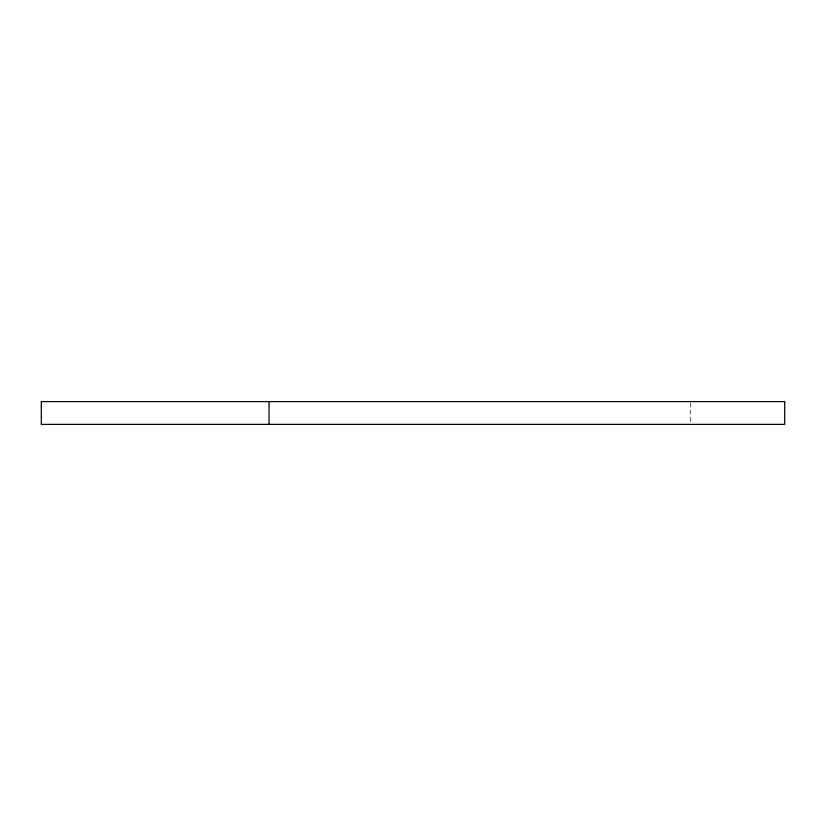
<?xml version="1.0" encoding="UTF-8"?>
<svg xmlns="http://www.w3.org/2000/svg" width="826" height="826" viewBox="0 0 826 826"><rect width="100%" height="100%" fill="white"/><g stroke="black" fill="none" stroke-linecap="round" stroke-linejoin="round"><path stroke-width="0.62" stroke-dasharray="4.13 3.1" d="M690.371 402.881L690.371 423.118"/><path stroke-width="1.24" d="M269.039 401.612L269.039 424.388M784.7 401.612L41.3 401.612L41.3 424.388L784.7 424.388L784.7 401.612"/></g></svg>
